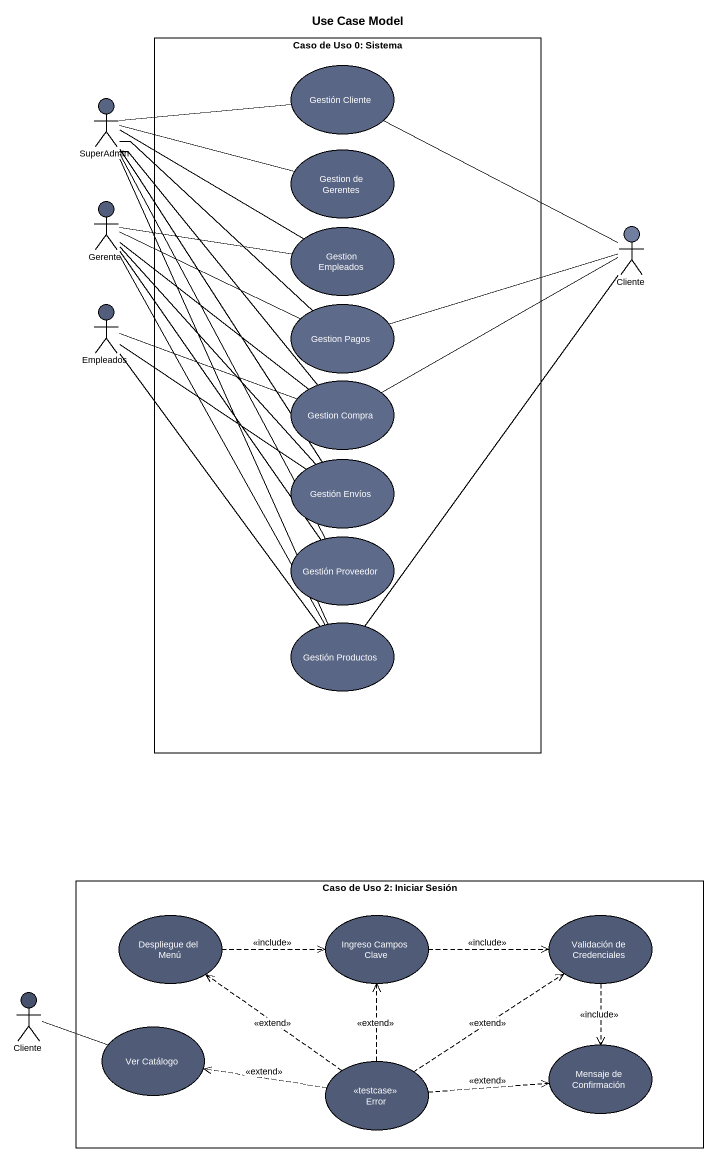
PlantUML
@startuml
title Use Case Model
rectangle "Caso de Uso 0: Sistema" as Caso_de_Uso_0_Sistema {
  usecase "Gestión Cliente" as Gestión_Cliente #596685
  usecase "Gestion de Gerentes" as Gestion_de_Gerentes #586483
  usecase "Gestion Empleados" as Gestion_Empleados #586483
  usecase "Gestion Pagos" as Gestion_Pagos #5D6A8A
  usecase "Gestion Compra" as Gestion_Compra #5D6A8A
  usecase "Gestión Envíos" as Gestión_Envíos #5D6A8A
  usecase "Gestión Proveedor" as Gestión_Proveedor #5D6A8A
  usecase "Gestión Productos" as Gestión_Productos #596685
}
actor SuperAdmin #576482
actor Gerente #525E7B
actor Cliente #707EA0
actor Empleados #525E7B
rectangle "Caso de Uso 2: Iniciar Sesión" as Caso_de_Uso_2_Iniciar_Sesión {
  usecase "Despliegue del Menú" as Despliegue_del_Menú #4F5B77
  usecase "Ingreso Campos Clave" as Ingreso_Campos_Clave #4F5B77
  usecase "Validación de Credenciales" as Validación_de_Credenciales #4F5B77
  usecase "Ver Catálogo" as Ver_Catálogo #4F5B77
  usecase Error <<testcase>> #4F5B77
  usecase "Mensaje de Confirmación" as Mensaje_de_Confirmación #4F5B77
}
actor "Cliente" as Cliente_2 #46516B
SuperAdmin -right- Gestión_Cliente
SuperAdmin -right- Gestion_de_Gerentes
SuperAdmin -right- Gestion_Empleados
SuperAdmin -- Gestion_Pagos
SuperAdmin -- Gestion_Compra
SuperAdmin -- Gestión_Envíos
SuperAdmin -- Gestión_Proveedor
SuperAdmin -- Gestión_Productos
Gerente -right- Gestion_Empleados
Gerente -right- Gestion_Pagos
Gerente -- Gestion_Compra
Gerente -- Gestión_Envíos
Gerente -- Gestión_Proveedor
Gerente -- Gestión_Productos
Cliente -left- Gestión_Cliente
Cliente -left- Gestion_Pagos
Cliente -left- Gestion_Compra
Cliente -- Gestión_Productos
Empleados -right- Gestion_Compra
Empleados -- Gestión_Envíos
Empleados -- Gestión_Productos
Despliegue_del_Menú .right.> Ingreso_Campos_Clave : <<include>>
Ingreso_Campos_Clave .right.> Validación_de_Credenciales : <<include>>
Validación_de_Credenciales ..> Mensaje_de_Confirmación : <<include>>
Cliente_2 -right- Ver_Catálogo
Error .up.> Despliegue_del_Menú : <<extend>>
Error .up.> Ingreso_Campos_Clave : <<extend>>
Error .up.> Validación_de_Credenciales : <<extend>>
Error .left.> Ver_Catálogo : <<extend>>
Error .right.> Mensaje_de_Confirmación : <<extend>>
@enduml
